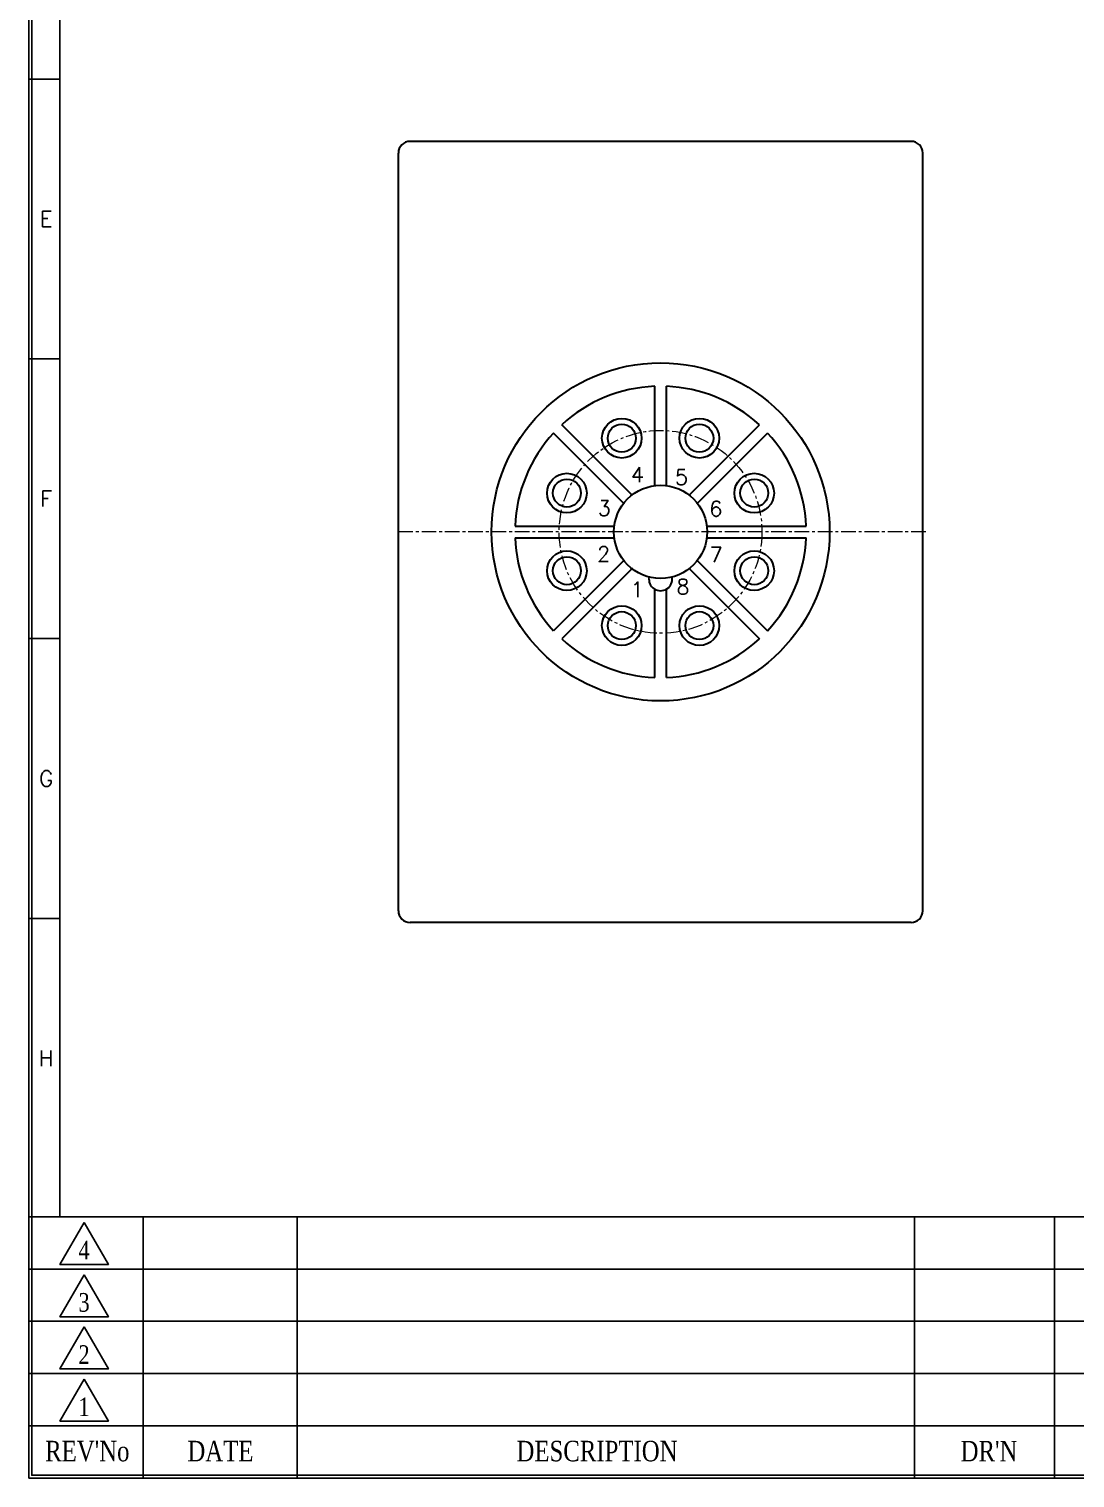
# Model space of a CAD drawing. Header units: millimetres. Extents: x 2473 to 2777, y 1336 to 1553.
# Drawn here: x 2473.1 to 2562.9, y 1336.4 to 1460.7 of the extents above; entities that cross this region are included whole.
import ezdxf
from ezdxf.enums import TextEntityAlignment as Align

# ---------------------------------------------------------------- set-up
doc = ezdxf.new("R2010")
doc.units = ezdxf.units.MM
doc.linetypes.add('CENTER', pattern=[2, 1.25, -0.25, 0.25, -0.25])
for name, color, linetype in [('10', 1, 'Continuous'), ('20', 2, 'Continuous'), ('30', 3, 'Continuous'), ('40', 4, 'Continuous'), ('70', 7, 'Continuous')]:
    doc.layers.add(name, color=color, linetype=linetype)
doc.layers.add('Z_OM_CENTER', color=4, linetype='CENTER', lineweight=13)
doc.layers.add('Z_OM_OUTLINE', color=7, linetype='Continuous', lineweight=30)
doc.styles.add('GHS', font='romans.shx', dxfattribs={"height": 2.7, "bigfont": 'ghs.shx'})
doc.styles.add('SIMPLEX', font='SIMPLEX')
doc.styles.add('SS', font='', dxfattribs={"width": 0.8})
doc.styles.get('SS').set_extended_font_data('Batang')

msp = doc.modelspace()

# ---------------------------------------------------------------- linework, layer by layer
at = {"layer": '10', "color": 7}
for points in [[(2477.845, 1358.312), (2475.767, 1354.712), (2479.924, 1354.712)], [(2477.845, 1353.832), (2475.767, 1350.232), (2479.924, 1350.232)], [(2477.845, 1349.352), (2475.767, 1345.752), (2479.924, 1345.752)], [(2477.845, 1344.872), (2475.767, 1341.272), (2479.924, 1341.272)]]:
    msp.add_lwpolyline(points, close=True, dxfattribs=at)
at = {"layer": '20', "color": 7}
msp.add_line((2475.747, 1358.795), (2475.747, 1549.755), dxfattribs=at)
at = {"layer": '30', "color": 7}
for p, q in [((2473.107, 1456.395), (2475.747, 1456.395)), ((2473.107, 1432.395), (2475.747, 1432.395)), ((2473.107, 1408.395), (2475.747, 1408.395)), ((2473.107, 1384.395), (2475.747, 1384.395))]:
    msp.add_line(p, q, dxfattribs=at)
at = {"layer": '40', "color": 7}
for p, q in [((2482.919, 1358.795), (2482.919, 1336.395)), ((2496.119, 1358.795), (2496.119, 1336.395)), ((2549.107, 1358.795), (2549.107, 1336.395)), ((2561.107, 1358.795), (2561.107, 1336.395)), ((2585.107, 1354.315), (2473.107, 1354.315)), ((2585.107, 1349.835), (2473.107, 1349.835)), ((2585.107, 1345.355), (2473.107, 1345.355)), ((2585.107, 1340.875), (2473.107, 1340.875))]:
    msp.add_line(p, q, dxfattribs=at)
at = {"layer": '70', "color": 7}
msp.add_line((2473.107, 1358.795), (2777.107, 1358.795), dxfattribs=at)
for points in [[(2777.107, 1336.395), (2473.107, 1336.395), (2473.107, 1552.395), (2777.107, 1552.395)], [(2776.867, 1336.635), (2473.347, 1336.635), (2473.347, 1552.155), (2776.867, 1552.155)]]:
    msp.add_lwpolyline(points, close=True, dxfattribs=at)
at = {"layer": 'Z_OM_CENTER'}
msp.add_line((2550.057, 1417.55), (2504.557, 1417.55), dxfattribs=at)
msp.add_circle((2527.307, 1417.55), 8.7, dxfattribs=at)
at = {"layer": 'Z_OM_OUTLINE'}
for p, q in [((2548.807, 1451.05), (2505.807, 1451.05)), ((2504.807, 1385.05), (2504.807, 1450.05)), ((2549.807, 1385.05), (2549.807, 1450.05)), ((2526.807, 1421.468), (2526.807, 1430.04)), ((2527.807, 1421.468), (2527.807, 1430.04)), ((2524.183, 1419.967), (2518.122, 1426.028)), ((2524.89, 1420.674), (2518.829, 1426.735)), ((2529.724, 1420.674), (2535.785, 1426.735)), ((2530.431, 1419.967), (2536.493, 1426.028)), ((2514.817, 1418.05), (2523.389, 1418.05)), ((2514.817, 1417.05), (2523.389, 1417.05)), ((2531.225, 1418.05), (2539.797, 1418.05)), ((2531.225, 1417.05), (2539.797, 1417.05)), ((2524.183, 1415.133), (2518.122, 1409.072)), ((2530.431, 1415.133), (2536.493, 1409.072)), ((2524.89, 1414.426), (2518.829, 1408.364)), ((2529.724, 1414.426), (2535.785, 1408.364)), ((2526.807, 1405.06), (2526.807, 1412.634)), ((2527.807, 1405.06), (2527.807, 1412.634)), ((2548.807, 1384.05), (2505.807, 1384.05))]:
    msp.add_line(p, q, dxfattribs=at)
for centre, radius in [((2527.307, 1417.55), 14.5), ((2523.978, 1425.587), 1.7), ((2530.637, 1425.587), 1.7), ((2523.978, 1425.587), 1.2), ((2530.637, 1425.587), 1.2), ((2519.269, 1420.879), 1.7), ((2519.269, 1420.879), 1.2), ((2535.345, 1420.879), 1.7), ((2535.345, 1420.879), 1.2), ((2527.307, 1417.55), 4), ((2527.307, 1417.55), 4), ((2519.269, 1414.22), 1.7), ((2535.345, 1414.22), 1.7), ((2519.269, 1414.22), 1.2), ((2535.345, 1414.22), 1.2), ((2523.978, 1409.512), 1.7), ((2530.637, 1409.512), 1.7), ((2523.978, 1409.512), 1.2), ((2530.637, 1409.512), 1.2)]:
    msp.add_circle(centre, radius, dxfattribs=at)
for centre, radius, start, end in [((2505.807, 1450.05), 1, 90, 180), ((2548.807, 1450.05), 1, 0, 90), ((2527.307, 1417.55), 12.5, 92.29244, 132.70756), ((2527.307, 1417.55), 12.5, 47.29244, 87.70756), ((2527.307, 1417.55), 12.5, 137.29244, 177.70756), ((2527.307, 1417.55), 12.5, 2.29244, 42.70756), ((2527.307, 1417.55), 12.5, 182.29244, 222.70756), ((2527.307, 1417.55), 12.5, 317.29244, 357.70756), ((2527.307, 1413.5), 1, 170.02909, 9.97091), ((2527.307, 1417.55), 12.5, 227.29244, 267.70756), ((2527.307, 1417.55), 12.5, 272.29244, 312.70756), ((2505.807, 1385.05), 1, 180, 270), ((2548.807, 1385.05), 1, 270, 0)]:
    msp.add_arc(centre, radius, start, end, dxfattribs=at)

# ---------------------------------------------------------------- texts
at = {"layer": '30', "color": 7, "style": 'SIMPLEX'}
for s, p in [('E', (2474.587, 1444.395)), ('F', (2474.587, 1420.395)), ('G', (2474.587, 1396.395)), ('H', (2474.587, 1372.395))]:
    msp.add_text(s, height=1.36, dxfattribs=at).set_placement(p, align=Align.MIDDLE)
at = {"layer": '40', "color": 7, "style": 'SS', "width": 0.8}
for s, height, p in [('4', 1.6, (2477.835, 1355.143)), ('3', 1.6, (2477.835, 1350.663)), ('2', 1.6, (2477.835, 1346.183)), ('1', 1.6, (2477.835, 1341.703)), ("REV'No", 1.76, (2478.114, 1337.827)), ('DATE', 1.76, (2489.537, 1337.827)), ('DESCRIPTION', 1.76, (2521.853, 1337.827)), ("DR'N", 1.76, (2555.49, 1337.823))]:
    msp.add_text(s, height=height, dxfattribs=at).set_placement(p, align=Align.CENTER)
at = {"layer": 'Z_OM_OUTLINE', "style": 'GHS'}
for s, p in [('4', (2524.771, 1421.813)), ('5', (2528.549, 1421.594)), ('3', (2521.916, 1418.934)), ('6', (2531.492, 1418.883)), ('2', (2521.869, 1415.004)), ('7', (2531.516, 1414.945)), ('1', (2524.743, 1411.955)), ('8', (2528.667, 1412.199))]:
    msp.add_text(s, height=1.3, dxfattribs=at).set_placement(p)

doc.saveas('drawing.dxf')
